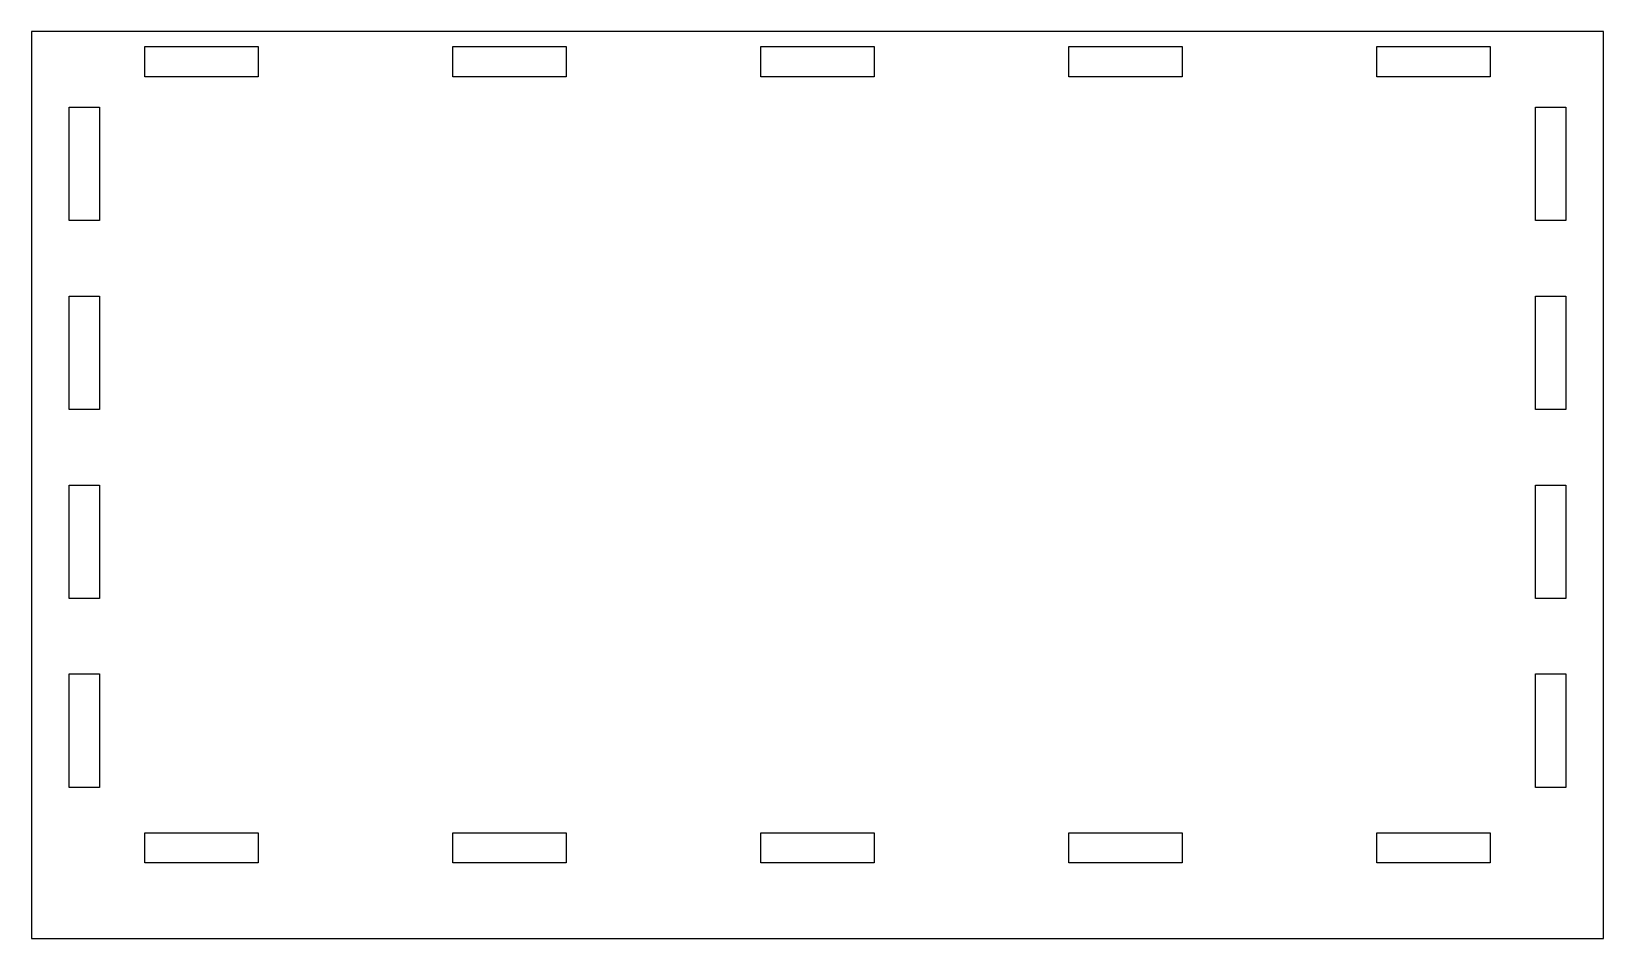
# Model space of a CAD drawing. Header units: millimetres. Extents: x -199 to 9, y -10 to 110.
import ezdxf

# ---------------------------------------------------------------- set-up
doc = ezdxf.new("R2010")
doc.units = ezdxf.units.MM
doc.layers.get('0').update_dxf_attribs({"linetype": 'CONTINUOUS'})

msp = doc.modelspace()

# ---------------------------------------------------------------- linework, layer by layer
for points in [[(9, 110), (-199, 110), (-199, -10), (9, -10)], [(-169, 108), (-169, 104), (-184, 104), (-184, 108)], [(-128.25, 108), (-128.25, 104), (-143.25, 104), (-143.25, 108)], [(-87.5, 108), (-87.5, 104), (-102.5, 104), (-102.5, 108)], [(-46.75, 108), (-46.75, 104), (-61.75, 104), (-61.75, 108)], [(-6, 108), (-6, 104), (-21, 104), (-21, 108)], [(-194, 100), (-190, 100), (-190, 85), (-194, 85)], [(4, 85), (0, 85), (0, 100), (4, 100)], [(-194, 75), (-190, 75), (-190, 60), (-194, 60)], [(4, 60), (0, 60), (0, 75), (4, 75)], [(-194, 50), (-190, 50), (-190, 35), (-194, 35)], [(4, 35), (0, 35), (0, 50), (4, 50)], [(-194, 25), (-190, 25), (-190, 10), (-194, 10)], [(4, 10), (0, 10), (0, 25), (4, 25)], [(-169, 4), (-169, 0), (-184, 0), (-184, 4)], [(-128.25, 4), (-128.25, 0), (-143.25, 0), (-143.25, 4)], [(-87.5, 4), (-87.5, 0), (-102.5, 0), (-102.5, 4)], [(-46.75, 4), (-46.75, 0), (-61.75, 0), (-61.75, 4)], [(-6, 4), (-6, 0), (-21, 0), (-21, 4)]]:
    msp.add_lwpolyline(points, close=True)

doc.saveas('drawing.dxf')
